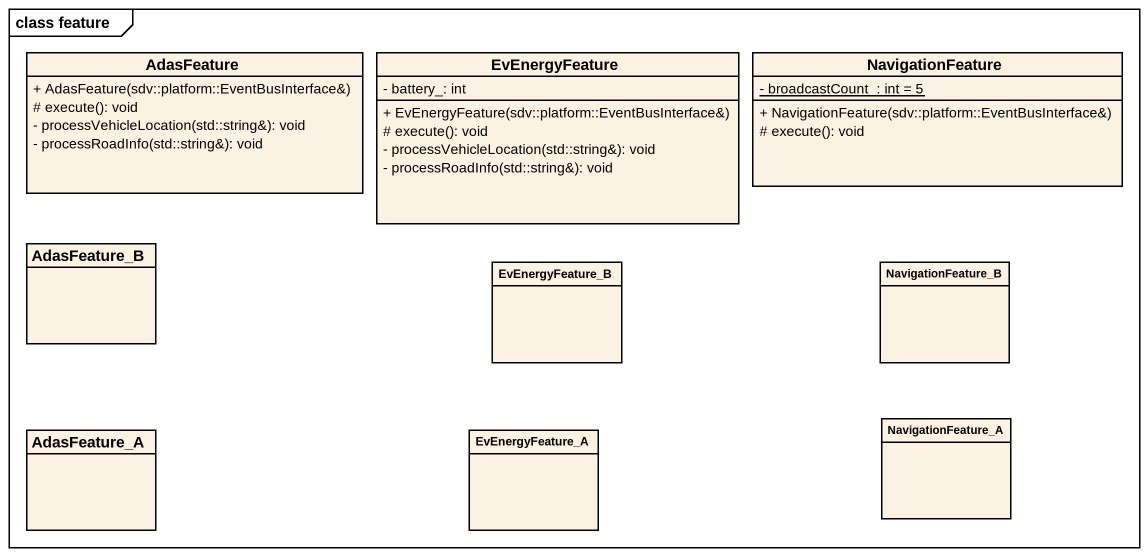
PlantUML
@startuml
mainframe class feature
hide circle
hide empty members
skinparam classAttributeIconSize 0
class AdasFeature {
  + AdasFeature(sdv::platform::EventBusInterface&)
  # execute(): void
  - processVehicleLocation(std::string&): void
  - processRoadInfo(std::string&): void
}
class EvEnergyFeature {
  - battery_: int
  + EvEnergyFeature(sdv::platform::EventBusInterface&)
  # execute(): void
  - processVehicleLocation(std::string&): void
  - processRoadInfo(std::string&): void
}
class NavigationFeature {
  {static} - broadcastCount_: int = 5
  + NavigationFeature(sdv::platform::EventBusInterface&)
  # execute(): void
}
class AdasFeature_B
class EvEnergyFeature_B
class NavigationFeature_B
class AdasFeature_A
class EvEnergyFeature_A
class NavigationFeature_A
@enduml
